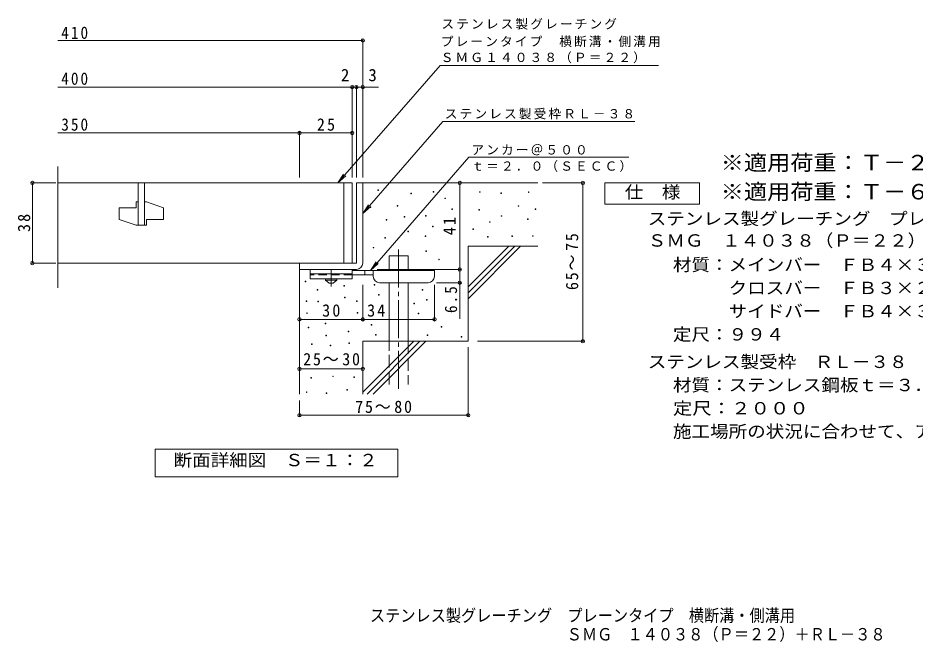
# Model space of a CAD drawing. Units: millimetres, scale not verified. Extents: x -336 to 304, y -274 to 250.
# Drawn here: x -335.6 to 89.7, y -274.2 to 21.5 of the extents above; entities that cross this region are included whole.
import ezdxf
from ezdxf.enums import TextEntityAlignment as Align

# ---------------------------------------------------------------- set-up
doc = ezdxf.new("R2010")
doc.units = ezdxf.units.MM
doc.header["$LTSCALE"] = 2
doc.header["$PDMODE"] = 32
doc.header["$PDSIZE"] = 1.6
for name, pattern in [('CHAIN1', [8, 5, -1, 1, -1]), ('CHAIN2', [12, 9, -1, 1, -1]), ('DASHED2', [3, 2, -1]), ('DASHED3', [4, 3, -1])]:
    doc.linetypes.add(name, pattern=pattern)
for name, color, linetype, lineweight in [('D-0', 7, 'Continuous', 9), ('D-1', 2, 'Continuous', 9), ('D-2', 3, 'Continuous', 9), ('D-4', 7, 'Continuous', 9), ('D-5', 7, 'Continuous', 9), ('D-6', 6, 'Continuous', 9), ('D-9', 4, 'Continuous', 9)]:
    doc.layers.add(name, color=color, linetype=linetype, lineweight=lineweight)
doc.layers.add('F-5_F-5ﾚｲﾔ', color=2, linetype='Continuous')
doc.styles.add('ＭＳ ゴシック', font='')
doc.styles.get('ＭＳ ゴシック').set_extended_font_data('MS Gothic')

msp = doc.modelspace()

# ---------------------------------------------------------------- linework, layer by layer
at = {"layer": 'D-0'}
for points in [[(-164.988, -60.248), (-164.988, -59.948), (-164.688, -59.948), (-164.688, -60.248)], [(-149.322, -61.869), (-149.322, -61.569), (-149.022, -61.569), (-149.022, -61.869)], [(-138.788, -61.058), (-138.788, -60.758), (-138.488, -60.758), (-138.488, -61.058)], [(-116.759, -61.153), (-116.759, -60.853), (-116.459, -60.853), (-116.459, -61.153)], [(-106.608, -61.694), (-106.608, -61.394), (-106.308, -61.394), (-106.308, -61.694)], [(-93.614, -61.288), (-93.614, -60.988), (-93.314, -60.988), (-93.314, -61.288)], [(-168.593, -68.31), (-168.593, -68.01), (-168.293, -68.01), (-168.293, -68.31)], [(-155.875, -67.77), (-155.875, -67.47), (-155.575, -67.47), (-155.575, -67.77)], [(-133.187, -64.144), (-133.187, -63.844), (-132.887, -63.844), (-132.887, -64.144)], [(-98.487, -67.785), (-98.487, -67.485), (-98.187, -67.485), (-98.187, -67.785)], [(-142.41, -72.386), (-142.41, -72.086), (-142.11, -72.086), (-142.11, -72.386)], [(-129.817, -69.245), (-129.817, -68.945), (-129.517, -68.945), (-129.517, -69.245)], [(-117.03, -69.544), (-117.03, -69.244), (-116.73, -69.244), (-116.73, -69.544)], [(-106.472, -72.522), (-106.472, -72.222), (-106.172, -72.222), (-106.172, -72.522)], [(-90.372, -69.322), (-90.372, -69.022), (-90.072, -69.022), (-90.072, -69.322)], [(-161.008, -74.27), (-161.008, -73.97), (-160.708, -73.97), (-160.708, -74.27)], [(-152.504, -72.871), (-152.504, -72.571), (-152.204, -72.571), (-152.204, -72.871)], [(-112.022, -75.364), (-112.022, -75.064), (-111.722, -75.064), (-111.722, -75.364)], [(-94.02, -74.011), (-94.02, -73.711), (-93.72, -73.711), (-93.72, -74.011)], [(-150.732, -79.816), (-150.732, -79.516), (-150.431, -79.516), (-150.431, -79.816)], [(-139.04, -77.487), (-139.04, -77.187), (-138.74, -77.187), (-138.74, -77.487)], [(-119.973, -78.793), (-119.973, -78.493), (-119.673, -78.493), (-119.673, -78.793)], [(-161.695, -82.794), (-161.695, -82.494), (-161.395, -82.494), (-161.395, -82.794)], [(-142.475, -82.117), (-142.475, -81.817), (-142.175, -81.817), (-142.175, -82.117)], [(-112.969, -82.402), (-112.969, -82.102), (-112.669, -82.102), (-112.669, -82.402)], [(-101.464, -82.132), (-101.464, -81.832), (-101.164, -81.832), (-101.164, -82.132)], [(-91.584, -81.996), (-91.584, -81.696), (-91.284, -81.696), (-91.284, -81.996)], [(-167.149, -87.529), (-167.149, -87.229), (-166.849, -87.229), (-166.849, -87.529)], [(-142.258, -89.198), (-142.258, -88.898), (-141.958, -88.898), (-141.958, -89.198)], [(-136.136, -93.12), (-136.136, -92.82), (-135.836, -92.82), (-135.836, -93.12)], [(-199.401, -103.585), (-199.401, -103.285), (-199.101, -103.285), (-199.101, -103.585)], [(-181.132, -105.555), (-181.132, -105.255), (-180.832, -105.255), (-180.832, -105.555)], [(-166.711, -105.161), (-166.711, -104.861), (-166.411, -104.861), (-166.411, -105.161)], [(-193.73, -107.439), (-193.73, -107.139), (-193.43, -107.139), (-193.43, -107.439)], [(-164.654, -109.908), (-164.654, -109.608), (-164.354, -109.608), (-164.354, -109.908)], [(-143.973, -107.516), (-143.973, -107.216), (-143.673, -107.216), (-143.673, -107.516)], [(-199.028, -112.914), (-199.028, -112.614), (-198.728, -112.614), (-198.728, -112.914)], [(-193.414, -113.046), (-193.414, -112.746), (-193.115, -112.746), (-193.115, -113.046)], [(-180.816, -111.162), (-180.816, -110.862), (-180.516, -110.862), (-180.516, -111.162)], [(-175.127, -112.855), (-175.127, -112.555), (-174.827, -112.555), (-174.827, -112.855)], [(-147.917, -113.933), (-147.917, -113.633), (-147.617, -113.633), (-147.617, -113.933)], [(-141.915, -112.263), (-141.915, -111.963), (-141.615, -111.963), (-141.615, -112.263)], [(-198.713, -118.521), (-198.713, -118.221), (-198.413, -118.221), (-198.413, -118.521)], [(-174.811, -118.462), (-174.811, -118.162), (-174.512, -118.162), (-174.512, -118.462)], [(-145.859, -118.68), (-145.859, -118.38), (-145.559, -118.38), (-145.559, -118.68)], [(-189.962, -123.511), (-189.962, -123.211), (-189.662, -123.211), (-189.662, -123.511)], [(-197.952, -125.411), (-197.952, -125.111), (-197.652, -125.111), (-197.652, -125.411)], [(-179.073, -127.192), (-179.073, -126.892), (-178.773, -126.892), (-178.773, -127.192)], [(-168.168, -124.118), (-168.168, -123.818), (-167.868, -123.818), (-167.868, -124.118)], [(-134.916, -124.973), (-134.916, -124.673), (-134.616, -124.673), (-134.616, -124.973)], [(-189.647, -129.118), (-189.647, -128.818), (-189.347, -128.818), (-189.347, -129.118)], [(-166.111, -128.864), (-166.111, -128.564), (-165.811, -128.564), (-165.811, -128.864)], [(-141.539, -128.939), (-141.539, -128.639), (-141.239, -128.639), (-141.239, -128.939)], [(-125.458, -129.731), (-125.458, -129.431), (-125.158, -129.431), (-125.158, -129.731)], [(-196.421, -133.256), (-196.421, -132.956), (-196.121, -132.956), (-196.121, -133.256)], [(-187.589, -133.865), (-187.589, -133.565), (-187.289, -133.565), (-187.289, -133.865)], [(-178.757, -132.799), (-178.757, -132.499), (-178.457, -132.499), (-178.457, -132.799)], [(-186.39, -148.489), (-186.39, -148.189), (-186.09, -148.189), (-186.09, -148.489)], [(-176.416, -148.869), (-176.416, -148.569), (-176.116, -148.569), (-176.116, -148.869)], [(-196.744, -149.25), (-196.744, -148.95), (-196.444, -148.95), (-196.444, -149.25)], [(-198.876, -155.95), (-198.876, -155.65), (-198.576, -155.65), (-198.576, -155.95)], [(-189.435, -156.407), (-189.435, -156.107), (-189.135, -156.107), (-189.135, -156.407)], [(-179.653, -154.959), (-179.653, -154.659), (-179.353, -154.659), (-179.353, -154.959)]]:
    msp.add_lwpolyline(points, close=True, dxfattribs=at)
at = {"layer": 'D-1'}
for p, q in [((-175.128, -56.715), (-175.128, -94.716)), ((-175.128, -56.715), (-172.128, -56.715)), ((-172.128, -94.716), (-172.128, -56.715)), ((-202.128, -94.716), (-175.128, -94.716)), ((-202.128, -97.716), (-202.128, -94.716)), ((-202.128, -97.716), (-175.128, -97.716))]:
    msp.add_line(p, q, dxfattribs=at)
msp.add_arc((-175.128, -94.716), 3, 270, 0, dxfattribs=at)
at = {"layer": 'D-2'}
for p, q in [((-316.662, -106.476), (-316.662, -48.976)), ((-177.128, -56.715), (-316.662, -56.715)), ((-278.628, -56.715), (-278.628, -76.715)), ((-275.628, -56.715), (-275.628, -76.715)), ((-181.128, -56.715), (-181.128, -94.715)), ((-177.128, -56.715), (-177.128, -94.715)), ((-279.628, -65.715), (-279.628, -68.466)), ((-278.628, -65.715), (-279.628, -65.715)), ((-274.628, -65.715), (-275.628, -65.715)), ((-274.628, -65.715), (-266.628, -68.466)), ((-287.628, -68.466), (-287.628, -73.965)), ((-287.628, -68.466), (-279.628, -68.466)), ((-266.628, -68.466), (-266.628, -73.965)), ((-287.628, -73.965), (-279.628, -76.715)), ((-274.628, -73.965), (-274.628, -76.715)), ((-274.628, -73.965), (-266.628, -73.965)), ((-274.628, -76.715), (-279.628, -76.715)), ((-316.662, -94.715), (-177.128, -94.715))]:
    msp.add_line(p, q, dxfattribs=at)
at = {"layer": 'D-4'}
for p, q in [((-316.661, 10.858), (-172.128, 10.858)), ((-172.128, -54.124), (-172.128, 11.458)), ((-316.661, -11.281), (-177.128, -11.281)), ((-177.128, -54.124), (-177.128, -10.681)), ((-177.128, -11.281), (-176.128, -11.281)), ((-176.128, -11.281), (-164.595, -11.281)), ((-175.128, -54.124), (-175.128, -10.681)), ((-316.661, -33.031), (-202.128, -33.031)), ((-202.128, -54.124), (-202.128, -32.431)), ((-202.128, -33.031), (-177.128, -33.031)), ((-317.732, -56.715), (-329.342, -56.715)), ((-328.742, -94.715), (-328.742, -56.715)), ((-126.135, -97.715), (-126.135, -56.715)), ((-86.922, -56.715), (-67.191, -56.715)), ((-67.791, -131.715), (-67.791, -56.715)), ((-317.732, -94.715), (-329.342, -94.715)), ((-165.326, -97.715), (-125.535, -97.715)), ((-126.135, -97.715), (-126.135, -121.065)), ((-172.126, -121.936), (-172.126, -105.015)), ((-138.126, -121.936), (-138.126, -105.015)), ((-125.535, -104.015), (-137.126, -104.015)), ((-117.681, -131.715), (-67.191, -131.715)), ((-122.128, -134.47), (-122.128, -167.372)), ((-202.128, -144.839), (-172.128, -144.839)), ((-202.128, -159.755), (-202.128, -167.372)), ((-202.128, -166.772), (-122.128, -166.772))]:
    msp.add_line(p, q, dxfattribs=at)
msp.add_lwpolyline([(-202.126, -121.336), (-172.126, -121.336), (-138.126, -121.336)], dxfattribs=at)
for p in [(-172.128, 10.858), (-177.128, -11.281), (-175.128, -11.281), (-172.128, -11.281), (-202.128, -33.031), (-177.128, -33.031), (-328.742, -56.715), (-126.135, -56.715), (-67.791, -56.715), (-328.742, -94.715), (-126.135, -97.715), (-126.135, -104.015), (-202.126, -121.336), (-172.126, -121.336), (-138.126, -121.336), (-67.791, -131.715), (-202.128, -144.839), (-172.128, -144.839), (-202.128, -166.772), (-122.128, -166.772)]:
    msp.add_point(p, dxfattribs=at)
at = {"layer": 'D-5'}
for p, q in [((-135.475, -0.992), (-31.947, -0.992)), ((-134.11, -27.561), (-43.191, -27.561)), ((-168.504, -98.215), (-121.799, -44.554)), ((-45.901, -44.554), (-121.799, -44.554)), ((-183.975, -56.715), (-181.213, -52.548)), ((-172.128, -71.241), (-168.381, -67.93)), ((-168.504, -98.215), (-165.742, -94.048)), ((-168.504, -98.215), (-164.757, -94.904))]:
    msp.add_line(p, q, dxfattribs=at)
for points in [[(-135.475, -0.992), (-183.975, -56.715), (-180.228, -53.405)], [(-134.11, -27.561), (-172.128, -71.241), (-169.366, -67.074)]]:
    msp.add_lwpolyline(points, dxfattribs=at)
for points in [[(-57.415, -66.715), (-57.415, -56.715), (-12.415, -56.715), (-12.415, -66.715)], [(-270.527, -195.904), (-270.527, -182.904), (-155.527, -182.904), (-155.527, -195.904)]]:
    msp.add_lwpolyline(points, close=True, dxfattribs=at)
at = {"layer": 'D-6'}
for p, q in [((-172.128, -56.715), (-89.128, -56.715)), ((-122.128, -105.917), (-102.926, -86.715)), ((-122.128, -86.715), (-89.128, -86.715)), ((-122.128, -108.746), (-100.098, -86.715)), ((-122.128, -86.715), (-122.128, -131.715)), ((-122.128, -111.574), (-97.27, -86.715)), ((-159.669, -91.215), (-150.669, -91.215)), ((-159.669, -98.215), (-159.669, -91.215)), ((-150.669, -98.215), (-150.669, -91.215)), ((-202.128, -97.716), (-202.128, -156.715)), ((-159.669, -131.715), (-159.669, -104.015)), ((-150.669, -131.715), (-150.669, -104.015)), ((-172.128, -131.715), (-172.128, -156.715)), ((-172.128, -131.715), (-122.128, -131.715)), ((-172.128, -155.917), (-147.926, -131.715)), ((-170.098, -156.715), (-145.098, -131.715)), ((-167.27, -156.715), (-142.27, -131.715))]:
    msp.add_line(p, q, dxfattribs=at)
at = {"layer": 'D-6', "linetype": 'CHAIN2'}
msp.add_line((-155.169, -88.286), (-155.169, -154.382), dxfattribs=at)
at = {"layer": 'D-6', "linetype": 'DASHED3'}
for p, q in [((-159.669, -152.215), (-159.669, -131.715)), ((-150.669, -131.715), (-150.669, -152.215))]:
    msp.add_line(p, q, dxfattribs=at)
at = {"layer": 'D-9', "color": 3}
for p, q in [((-197.126, -97.716), (-197.126, -102.216)), ((-177.126, -97.716), (-197.126, -97.716)), ((-177.126, -97.716), (-177.126, -102.216)), ((-177.126, -99.716), (-197.126, -99.716)), ((-177.126, -102.216), (-197.126, -102.216))]:
    msp.add_line(p, q, dxfattribs=at)
at = {"layer": 'D-9', "linetype": 'CHAIN1'}
msp.add_line((-187.126, -105.763), (-187.126, -97.716), dxfattribs=at)
at = {"layer": 'D-9', "color": 3, "linetype": 'DASHED2'}
msp.add_line((-177.126, -100.216), (-197.126, -100.216), dxfattribs=at)
at = {"layer": 'D-9'}
for p, q in [((-138.126, -98.215), (-177.126, -98.215)), ((-167.121, -100.215), (-177.126, -100.215)), ((-171.126, -100.215), (-171.126, -98.215)), ((-167.126, -101.015), (-167.126, -98.215)), ((-138.126, -101.015), (-138.126, -98.215)), ((-164.126, -104.015), (-141.126, -104.015))]:
    msp.add_line(p, q, dxfattribs=at)
at = {"layer": 'D-9', "color": 2}
for p, q in [((-189.876, -102.715), (-189.876, -102.216)), ((-189.876, -102.715), (-188.126, -104.215)), ((-189.876, -102.715), (-184.376, -102.715)), ((-188.126, -104.215), (-186.126, -104.215)), ((-186.126, -104.215), (-184.376, -102.715)), ((-184.376, -102.715), (-184.376, -102.216))]:
    msp.add_line(p, q, dxfattribs=at)
at = {"layer": 'D-9'}
for centre, start, end in [((-164.126, -101.015), 180, 270), ((-141.126, -101.015), 270, 0)]:
    msp.add_arc(centre, 3, start, end, dxfattribs=at)

# ---------------------------------------------------------------- texts
at = {"layer": 'D-4', "color": 2, "style": 'ＭＳ ゴシック'}
for s, p in [('2', (-182.496, -10.281)), ('3', (-169.468, -10.281))]:
    msp.add_text(s, height=5.865, dxfattribs=at).set_placement(p, align=Align.BOTTOM_LEFT)
at = {"layer": 'D-4', "color": 2, "char_height": 5.865, "attachment_point": 7, "style": 'ＭＳ ゴシック'}
for s, insert in [('\\T1.27;\\W0.9;410', (-315.08, 11.469)), ('\\T1.27;\\W0.9;400', (-315.08, -10.281)), ('\\T1.27;\\W0.9;350', (-315.08, -32.031)), ('\\T1.27;\\W0.95;25', (-193.878, -32.031)), ('\\T1.27;\\W0.95;30', (-191.376, -120.136)), ('\\T1.27;\\W0.95;34', (-170.053, -120.136)), ('\\T1.22;\\W0.95;25～30', (-200.378, -143.226)), ('\\T1.22;\\W0.95;75～80', (-175.701, -165.772))]:
    msp.add_mtext(s, dxfattribs=dict(at, insert=insert))
at = {"layer": 'D-4', "color": 2, "char_height": 5.865, "attachment_point": 7, "rotation": 90, "style": 'ＭＳ ゴシック'}
for s, insert in [('\\T1.27;\\W0.95;38', (-329.742, -79.965)), ('\\T1.27;\\W0.95;41', (-128.135, -81.465)), ('\\T1.22;\\W0.95;65～75', (-69.897, -107.465)), ('\\T1.27;\\W0.9;6.5', (-127.335, -118.354))]:
    msp.add_mtext(s, dxfattribs=dict(at, insert=insert))
at = {"layer": 'D-5', "color": 3, "style": 'ＭＳ ゴシック', "width": 1.1}
for s, p in [('※適用荷重：Ｔ－２（横断溝用）', (-2.415, -52.934)), ('※適用荷重：Ｔ－６（側溝用）', (-2.415, -66.715))]:
    msp.add_text(s, height=7.331, dxfattribs=at).set_placement(p, align=Align.BOTTOM_LEFT)
at = {"layer": 'D-5', "color": 2, "style": 'ＭＳ ゴシック'}
for s, width, p in [('仕\u3000様', 1.1, (-47.915, -65.715)), ('ステンレス製グレーチング\u3000プレーンタイプ\u3000横断溝・側溝用', 1.1, (-36.997, -78.299)), ('ＳＭＧ\u3000１４０３８（Ｐ＝２２）', 1.1, (-36.997, -88.661)), ('材質：メインバー\u3000ＦＢ４×３８（ＳＵＳ３０４）', 1.1, (-25.054, -100.147)), ('\u3000\u3000\u3000クロスバー\u3000ＦＢ３×２０（ＳＵＳ３０４）', 1.1, (-25.054, -111.147)), ('\u3000\u3000\u3000サイドバー\u3000ＦＢ４×３８（ＳＵＳ３０４）', 1.1, (-25.054, -122.147)), ('定尺：９９４', 1.1, (-25.054, -133.147)), ('ステンレス製受枠\u3000ＲＬ－３８', 1.1, (-36.997, -146.147)), ('材質：ステンレス鋼板ｔ＝３．０（ＳＵＳ３０４）', 1.1, (-25.054, -157.147)), ('定尺：２０００', 1.15, (-25.054, -168.146)), ('施工場所の状況に合わせて、アンカーをプライヤー等で折り曲げてご使用ください。', 1.1, (-25.054, -179.147)), ('断面詳細図\u3000Ｓ＝１：２', 1.1, (-261.842, -192.71))]:
    msp.add_text(s, height=5.865, dxfattribs=dict(at, width=width)).set_placement(p, align=Align.BOTTOM_LEFT)
at = {"layer": 'D-5', "char_height": 4.399, "attachment_point": 7, "style": 'ＭＳ ゴシック'}
for s, insert in [('\\T1.17;ステンレス製グレーチング', (-134.813, 15.942)), ('\\T1.17;プレーンタイプ\u3000横断溝・側溝用', (-135.123, 7.61)), ('\\T1.17;ＳＭＧ１４０３８（Ｐ＝２２）', (-135.167, 0.012)), ('\\T1.17;ステンレス製受枠ＲＬ－３８', (-133.232, -26.609)), ('\\T1.17;アンカー＠５００', (-120.612, -43.622)), ('\\T1.17;ｔ＝２．０（ＳＥＣＣ）', (-120.612, -51.486))]:
    msp.add_mtext(s, dxfattribs=dict(at, insert=insert))
at = {"layer": 'F-5_F-5ﾚｲﾔ', "style": 'ＭＳ ゴシック', "width": 0.9}
for s, p in [('ステンレス製グレーチング\u3000プレーンタイプ\u3000横断溝・側溝用\u3000', (-168.731, -266.347)), ('ＳＭＧ\u3000１４０３８（Ｐ＝２２）＋ＲＬ－３８', (-75.41, -275.241))]:
    msp.add_text(s, height=5.865, dxfattribs=at).set_placement(p, align=Align.BOTTOM_LEFT)

doc.saveas('drawing.dxf')
